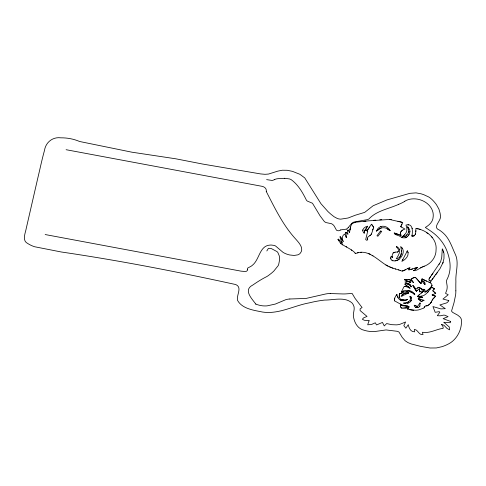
<?xml version="1.0" encoding="UTF-8"?>
<svg xmlns="http://www.w3.org/2000/svg" width="486" height="486" viewBox="0 0 486 486"><rect width="100%" height="100%" fill="white"/><g stroke="black" fill="none" stroke-linecap="round" stroke-linejoin="round"><path stroke-width="0.73" d="M390.738 257.768L390.787 258.807A8.541 6.938 4.2 0 0 390.951 259.305C396.795 265.593 408.483 252.119 400.634 246.554C401.958 250.819 402.165 258.291 396.23 258.831C398.635 255.35 402.426 248.966 396.552 246.681C397.597 248.188 399.79 250.576 397.578 252.119C393.988 251.359 391.139 253.722 392.5 257.392L392.026 257.051M395.932 295.865L394.772 297.863L394.547 300.852L401.084 304.443A16.627 13.505 4.2 0 0 403.301 305.238L409.157 306.459L400.537 305.542C399.686 307.626 402.019 308.525 403.714 308.039M401.928 290.914L401.46 291.977C405.743 289.431 412.468 289.644 414.795 294.71C410.992 290.099 405.354 291.248 400.731 293.38C398.623 292.779 399.437 295.84 399.334 297.122C399.869 301.034 404.881 299.996 407.584 299.491C402.979 302.359 397.36 300.184 396.928 294.473L396.084 295.658M399.285 295.458L399.334 297.122M394.583 299.977L394.547 300.852M367.531 230.048L367.276 230.419L371.498 224.192L373.06 226.373A21.214 17.229 4.2 0 1 373.436 226.944A7.867 6.391 4.2 0 1 373.57 227.169A5.899 4.793 4.2 0 1 373.746 227.509C372.215 230.243 372.373 235.175 368.54 236.463C366.426 237.034 368.752 242.386 365.685 239.598L367.726 231.099C363.467 228.857 366.839 228.857 367.538 226.215C364.19 226.816 360.8 230.34 364.202 233.292L364.287 232.515M362.769 229.884L362.787 230.522M401.114 225.881L400.731 226.676L404.984 229.058C402.062 229.769 399.188 232.253 401.017 235.437L394.182 232.928C393.769 234.811 399.17 235.352 400.61 236.725C404.644 239.956 409.838 236.032 409.874 231.476A7.873 6.397 4.2 0 0 409.321 229.076L407.62 226.859L408.538 229.629L408.489 232.114A8.098 6.573 4.2 0 1 407.79 233.796L405.166 236.348L402.177 236.804L404.467 234.914L406.004 232.879A10.935 8.882 4.2 0 0 406.8 230.698L406.897 228.365L405.986 225.036C413.264 222.886 412.723 231.579 411.952 236.129C416.18 236.749 415.919 231.275 415.864 228.511C426.216 229.641 437.272 238.602 436.063 249.768C436.173 257.501 430.687 264.153 423.494 266.516C420.548 267.16 415.876 271.765 413.471 270.605L413.732 270.416M425.092 291.108L424.533 289.553L422.042 289.255A2.23 1.81 4.2 0 1 421.629 289.061L418.713 287.25L415.828 289.225L414.619 287.584M394.596 299.163L394.687 298.222M409.85 231.968L409.874 231.476M415.779 231.646L415.834 230.71M412.007 235.133L411.952 236.129L412.511 236.141M247.581 269.694L247.538 268.181L250.879 266.364A10.874 8.833 4.2 0 0 252.41 265.241C259.603 259.621 259.433 245.582 270.137 245.072A15.315 12.436 4.2 0 1 271.376 245.053L274.086 245.406A6.652 5.401 4.2 0 1 275.544 245.977L282.931 252.264A15.485 12.575 4.2 0 0 284.942 253.37L286.485 254.014A20.266 16.457 4.2 0 0 289.875 254.998L294.182 255.46L297.918 254.828A6.798 5.522 4.2 0 0 300.087 253.443C304.686 248.34 298.526 242.301 295.184 238.492C282.743 224.745 274.687 207.808 266.261 191.484M425.086 291.108L424.934 292.122A21.736 17.654 4.2 0 1 425.566 291.782L429.424 288.793A50.228 40.788 4.2 0 0 430.711 287.445C435.383 282.281 425.147 281.576 422.395 278.988M364.439 231.136L364.792 230.212M364.245 232.903L364.543 230.139L365.253 230.358M400.555 232.308L400.519 233.134M350.412 226.944L350.327 227.606L351.518 224.289A5.838 4.739 4.2 0 1 352.563 223.347L355.497 222.248L367.914 220.899L389.523 219.459L402.742 222.46L400.731 226.676L401.254 226.962M350.285 227.94L349.574 232.32M350.242 228.274L350.017 229.969M350.06 229.623L350.108 229.283M421.131 282.396L420.967 283.508L421.405 280.531L421.684 280.853M420.955 283.617L415.828 277.822L414.765 277.549A4.034 3.281 4.2 0 0 414.23 277.567L410.998 279.268L413.3 282.384C411.162 279.893 407.675 278.757 404.498 279.717L405.367 280.07M399.377 294.461L399.541 293.356M400.5 305.773L400.428 306.678M408.489 232.114L408.592 231.518M401.272 253.619L400.865 255.326M425.007 291.764L424.934 292.122A21.269 17.271 4.2 0 1 425.56 291.782M415.597 233.195L415.293 234.367M390.738 257.768L391.151 256.42L392.427 257.343M411.199 300.47C411.247 299.309 411.727 296.047 409.947 296.691C412.371 300.591 407.019 303.349 403.459 303.136L408.125 303.094L409.892 302.201L411.199 300.47L410.858 301.126M432.06 285.695L432.157 285.373M443.025 262.562L443.961 258.57L444.028 254.154A21.19 17.21 4.2 0 0 443.651 252.198L442.296 248.796L441.738 257.416L440.614 261.82L429.454 278.241L428.913 279.699A1.464 1.191 4.2 0 0 429.193 280.337L430.906 281.254L439.915 268.801L443.025 262.562L442.618 263.643M450.558 321.805L450.261 322.734L443.748 322.267L449.246 326.969L449.574 329.83L447.029 328.445L444.18 325.498A5.729 4.653 4.2 0 0 442.995 324.879L441.434 324.441A25.126 20.406 4.2 0 0 441.962 325.11C443.08 326.009 444.228 329.49 441.725 328.548C435.529 329.702 429.338 333.524 422.413 332.266L423.014 334.544C418.762 335.504 418.154 329.532 414.333 329.435L414.594 331.841C410.646 332.041 408.848 327.941 408.301 324.66L405.853 328.196L403.836 325.602L405.616 321.981L399.869 324.332A17.217 13.979 4.2 0 1 396.357 324.867L391.588 324.666L386.68 323.567L384.274 325.93L382.446 322.425L376.559 324.94L375.295 322.789L371.936 324.308A5.862 4.757 4.2 0 1 371.213 324.49L367.702 324.806L368.789 321.386A6.081 4.939 4.2 0 1 368.929 321.21L369.081 321.015A10.042 8.159 4.2 0 0 369.317 320.705L364.196 320.238L362.362 319.229L363.656 317.826L367.039 316.435L360.102 310.56L360.102 308.853L362.076 307.529L355.096 298.422L352.137 293.453L345.285 293.921A47.756 38.783 4.2 0 1 342.399 293.933L330.213 293.55M403.714 308.039L408.963 307.711L407.341 309.023L411.63 310.007L415.767 310.232A16.184 13.146 4.2 0 0 418.804 309.849L423.853 308.088L425.068 306.18L428.002 305.603L430.614 302.997A14.92 12.12 4.2 0 0 431.088 302.42L432.133 300.251A8.997 7.308 4.2 0 1 432.819 299.163A37.653 30.582 4.2 0 1 433.33 298.611L435.693 296.102L434.083 295.579M431.513 301.612L431.428 301.824A4.617 3.748 4.2 0 1 431.276 302.134L431.222 302.231M419.898 305.998L419.977 302.972L417.462 306.502L414.169 305.196C414.108 308.118 418.889 308.385 419.898 305.998L419.533 306.581M372.61 229.902L373.078 228.936M402.074 290.573L403.896 286.843L404.984 286.454A3.845 3.123 4.2 0 1 405.567 286.424L410.33 288.234L404.583 284.128C407.08 282.439 409.589 285.482 411.423 286.855L409.747 284.371L404.96 281.989L406.946 281.4L410.743 282.251L404.498 279.717M429.041 279L429.29 278.502M401.952 224.113L401.685 224.678M424.102 307.425L424.485 306.757M407.019 251.499L407.353 250.861C409.977 255.053 405.561 259.749 401.843 261.383L407.353 250.861L407.711 251.414M402.542 260.053L402.888 259.384M376.705 230.747L376.425 231.263C380.252 226.701 385.86 226.537 390.106 230.704C387.354 225.061 379.001 224.38 376.705 230.747L376.996 230.249M371.219 234.501L371.498 234.033M409.06 234.367L408.434 235.364M400.549 256.055L399.146 257.75M419.71 303.41L419.977 302.972M424.582 284.182L424.946 284.608L424.8 282.7L421.593 279.316M421.666 279.195L421.945 278.764L422.62 279.098M266.826 250.964L268.229 248.638A1.744 1.415 4.2 0 1 268.855 248.303L271.346 248.577L276.977 251.59A6.105 4.957 4.2 0 1 277.822 252.465L279.207 255.679A21.827 17.727 4.2 0 1 279.547 257.756L279.578 258.078A16.858 13.687 4.2 0 1 279.517 260.241L278.733 264.25A14.051 11.409 4.2 0 1 278.18 265.654L273.855 271.03A58.77 47.725 4.2 0 1 271.261 273.351L268.4 275.544A26.912 21.858 4.2 0 1 266.437 276.759C261.675 279.134 257.191 282.02 252.811 285.039C242.891 290.014 251.942 298.665 255.885 304.212M448.857 300.615L448.056 301.727A7.09 5.759 4.2 0 1 446.579 302.924L439.903 304.941L445.31 308.659L440.911 308.914L432.953 306.563L435.177 312.316L439.295 311.641L439.812 312.267L437.315 315.7L440.201 315.809L443.584 315.128A5.243 4.259 4.2 0 1 444.897 315.25L448.068 316.647L443.147 318.646L450.662 321.495M340.322 229.963L343.365 229.459A8.408 6.828 4.2 0 0 344.738 229.386L345.309 229.301A5.012 4.07 4.2 0 0 345.704 229.228L346.166 229.119M368.546 228.548L367.781 229.678M369.317 227.405L369.579 227.023M368.801 228.171L369.062 227.794M396.928 294.473L396.576 294.978M432.923 273.278L431.69 275.052M431.677 287.335C428.518 290.926 425.444 296.697 419.509 296.466L420.275 296.739M439.04 264.378L439.654 263.491M429.824 277.706L430.45 276.82M429.855 289.395L430.377 288.666M431.902 286.011L430.711 287.445A51.37 41.717 4.2 0 1 429.424 288.793L429.156 289.061M431.969 279.79L432.485 279.073M432.74 278.721L432.99 278.369M431.155 302.328L431.088 302.42A13.924 11.312 4.2 0 1 430.614 302.997L430.359 303.276M434.004 276.977L434.763 275.951M437.193 272.725L435.748 274.651M400.822 231.609L402.766 230.097M427.741 292.299L428.3 291.594M398.222 251.475L397.578 252.119M348.426 227.393L349.489 226.069A19.987 16.232 4.2 0 0 349.847 225.571L352.271 222.922A10.34 8.396 4.2 0 1 354.051 222.011L367.538 219.599A6.737 5.474 4.2 0 0 368.898 218.967C376.577 210.711 388.49 208.937 398.386 204.478M433.955 289.334L434.533 288.69L431.489 287.25M433.5 298.428L434.739 297.104M435.499 296.308L432.03 294.911L432.807 294.565M428.616 305.062L429.296 304.364M407.76 236.208L407.055 236.895M422.692 291.916L419.12 294.88A18.353 14.902 4.2 0 0 418.537 295.458L417.51 296.515L419.151 297.14A19.634 15.947 4.2 0 0 419.704 297.341L422.541 297.554L422.158 297.566A19.397 15.752 4.2 0 0 421.672 297.59M418.422 295.573L417.51 296.515L419.151 297.14A22.702 18.438 4.2 0 0 419.704 297.341M406.503 235.321L406.995 234.829M408.586 269.554C413.483 264.627 404.887 270.647 402.335 271.006M409.018 269.135L409.34 268.825M402.201 294.625L401.126 296.393L408.732 292.87L405.306 293.131L402.201 294.625L404.686 293.307A8.62 6.998 4.2 0 1 406.618 292.894L408.732 292.87L408.24 293.101M428.348 289.844L427.528 290.622A3.165 2.57 4.2 0 1 427.182 290.901L426.775 291.15A11.798 9.58 4.2 0 1 426.295 291.406M403.793 235.564L404.467 234.914M419.248 294.771L419.12 294.88A18.304 14.866 4.2 0 0 418.531 295.458M412.906 285.659L416.277 291.278L417.207 290.513M416.277 291.278L419.388 288.727L419.892 291.928L423.288 290.446L423.804 291.005L422.966 291.685M423.525 291.236L422.134 292.372M421.295 293.052L421.854 292.596M419.181 288.891L419.57 289.887M407.341 309.023L408.058 308.44M417.201 288.04L417.559 287.767M379.116 229.295L379.53 228.985M377.835 230.279L378.272 229.945M411.782 278.697L410.998 279.268M414.564 235.51L413.884 235.923M366.887 227.679L366.244 228.141M413.598 270.757L416.059 268.728M415.542 269.104L417.589 267.579M402.177 236.804L403.028 236.19M379.93 228.687L380.708 228.159M369.858 235.728L370.411 235.352M346.117 232.49L345.625 232.581L346.664 237.429L346.318 237.49L344.787 234.033C341.719 235.406 342.095 239.051 343.238 241.597C337.77 231.36 340.455 239.124 342.393 243.213L338.463 239.094L338.742 239.319M406.308 237.417L406.691 237.18M338.195 239.258C340.139 245.965 350.935 247.599 355.576 253.54C367.386 248.474 376.85 259.269 385.908 264.973C390.75 268.029 396.424 269.001 401.667 270.994A2.321 1.883 4.2 0 0 402.548 270.975L402.76 270.933M405.312 236.257L404.316 236.658M338.11 239.312L337.8 239.501L338.967 240.363M399.146 259.311L397.026 260.375M412.669 278.077L413.124 277.834M404.741 201.228C414.637 195.263 430.481 200.961 432.996 212.595A22.143 17.982 4.2 0 1 433.19 216.598C433.129 221.646 429.326 225.103 425.329 227.448C429.557 230.243 433.901 232.94 437.455 236.609A50.447 40.964 4.2 0 1 446.464 249.737C449.605 257.428 451.385 266.128 449.046 274.286A41.061 33.346 4.2 0 1 446.968 279.529L446.877 279.711A7.241 5.881 4.2 0 0 446.446 281.485L447.156 286.054A20.461 16.615 4.2 0 1 446.798 290.051L445.553 293.38L448.201 294.741L442.971 299.06L448.633 300.53M393.107 252.811L393.836 252.501M381.091 227.928L381.474 227.734M425.76 291.679L426.125 291.497M408.076 302.043L408.714 301.721M407.602 268.655L408.349 268.284M405.731 269.578L403.635 270.617M420.554 267.944L422.018 267.227M422.753 266.869L424.229 266.164M402.87 292.724L401.163 293.374M407.256 293.556L407.748 293.325M402.013 295.986L402.463 295.774M401.46 291.977L403.86 290.993M435.547 293.35L432.722 290.701L434.533 288.69L433.725 288.307M435.778 293.252L432.236 294.978M380.489 226.622L380.945 226.427M403.41 270.714L402.973 270.872M412.936 285.647L413.957 286.679M412.978 285.634L414.285 287.129M413.282 277.767L413.726 277.634M406.879 299.74L406.168 299.996M419.303 298.951L424.242 300.354L421.149 301.417L418.197 298.635L420.791 299.37M422.121 301.083L422.51 300.949M421.538 301.284L420.615 300.913M353.899 222.661L354.403 222.497M417.535 267.513L414.771 268.26M411.028 269.481L412.632 268.958M408.762 270.016L417.45 267.397M405.124 237.867L405.524 237.763M404.723 300.445L403.635 300.694M407.614 303.228L408.125 303.094M357.483 252.884L358.455 252.647M422.061 296.035L419.509 296.466M425.943 305.779L427.68 305.688M394.128 252.428L394.438 252.362M354.938 222.357L355.497 222.248M348.954 231.202L348.353 230.121L347.52 230.23L347.933 234.471L346.336 232.448M346.5 232.417L345.625 232.581L345.753 233.189M404.619 286.509L404.984 286.454M274.742 179.541L273.241 180.136A4.198 3.408 4.2 0 1 272.093 180.446L266.626 179.632M406.418 291.448L407.165 291.327M395.829 260.666L395.112 260.769M413.015 236.117L413.471 236.044M409.807 296.715L410.646 296.588M417.711 307.529L418.088 307.468M410.858 296.557L411.174 298.167M347.52 230.224L348.359 230.121L349.677 232.502M394.766 252.313L395.106 252.27M363.965 221.324L365.94 221.112M373.837 220.316L375.818 220.14M422.607 289.34L422.127 289.279M407.311 307.82L406.102 307.905M406.023 279.45L406.727 279.401M379.773 219.824L381.753 219.696M405.701 307.93L404.504 308.002M408.544 307.735L408.963 307.711M360.43 252.349L361.426 252.289M284.753 178.295L278.186 178.666A15.121 12.284 4.2 0 0 277.33 178.763L276.923 178.824A6.986 5.674 4.2 0 0 274.626 179.553M405.761 283.599L407.584 284.006M289.844 298.999L306.04 298.44L324.794 294.17A19.944 16.196 4.2 0 1 330.207 293.52M404.048 299.965L400.44 299.261M284.723 178.289L289.383 178.915A9.52 7.733 4.2 0 1 291.211 179.674C298.155 184.68 302.663 192.553 306.387 200.117A3.609 2.928 4.2 0 0 307.346 201.089L312.486 203.245L320.001 215.729L324.417 221.628L325.851 222.533L331.44 223.694A7.284 5.911 4.2 0 1 334.307 226.221L336.427 230.097A2.448 1.993 4.2 0 0 337.102 230.498L338.001 230.716A3.609 2.928 4.2 0 0 338.942 230.722L339.495 230.613A1.586 1.288 4.2 0 0 340.261 230.06M408.009 224.89L408.586 224.909M400.579 293.38L400.13 293.362M423.428 289.279L424.065 289.352M402.189 300.798L400.604 300.512M413.714 310.22L409.51 309.606M404.729 303.337L405.342 303.392M406.946 281.4L407.56 281.473M405.755 286.43L406.26 286.503M389.523 219.459L391.358 219.672M408.07 290.355L408.993 290.446M400.537 305.536L401.63 305.658M407.019 306.235L407.554 306.289M401.758 308.021L402.116 308.057M416.593 307.541L415.652 307.359M417.116 228.693L418.349 228.851M392.901 260.824L391.874 260.599M416.174 228.56L416.49 228.608M408.015 279.45L408.611 279.547M406.837 306.046L407.936 306.247M66.096 149.706L262.13 186.338A5.267 4.277 4.2 0 1 266.261 191.472M45.162 234.544L241.105 271.158L244.701 271.455A10.911 8.863 4.2 0 0 245.564 271.474L245.843 271.449A1.106 0.899 4.2 0 0 246.189 271.352L246.323 271.285A3.013 2.448 4.2 0 0 247.684 269.718M415.409 277.627L414.765 277.549A3.852 3.129 4.2 0 0 414.23 277.567M404.929 305.658L405.84 305.852M428.871 282.22L429.557 282.378M395.233 268.952L395.701 269.062M401.77 222.236L397.919 221.227M420.536 297.59L420.451 297.572A11.585 9.41 4.2 0 1 419.886 297.402M408.835 281.752L410.743 282.251L408.538 281.358M418.968 287.262L419.801 287.627M419.521 229.07L420.59 229.428M418.932 298.847L418.197 298.635L419.88 300.226M417.237 306.478L416.684 306.283M365.472 230.419L365.891 230.546M365.029 230.285L367.726 231.099M409.759 288.089L409.224 287.906M433.226 295.3L432.832 295.166M409.176 279.681L409.71 279.857M398.441 269.766L398.878 269.912M430.912 281.254L429.399 280.531M419.789 296.563L422.024 297.365M422.541 297.554L420.275 296.739M401.454 307.948L400.98 307.741M395.804 233.523L396.625 233.827M397.038 233.979L399.188 234.762M394.589 233.08L394.99 233.225M400.087 235.09L400.549 235.26M401.77 237.217L402.359 237.447M406.199 280.404L406.606 280.568M368.412 253.467L370.344 254.312M392.439 268.035L392.998 268.26M407.778 281.048L408.161 281.2M409.947 291.636L410.652 291.928M391.88 267.804L391.321 267.567A64.109 52.063 4.2 0 1 389.651 266.844M346.141 246.657L346.791 246.943M416.21 306.089L415.7 305.858M408.969 287.803L408.483 287.578M400.677 270.708L400.112 270.441M414.904 305.506L415.433 305.743M400.336 304.102L401.084 304.443M432.965 287.949L432.601 287.773M431.86 287.426L432.412 287.688M395.513 234.258L396.072 234.538M423.974 279.772L423.294 279.432M424.424 279.997L426.641 281.169M388.016 266.079L386.947 265.538M410.22 280.076L410.706 280.325M430.383 282.682L430.748 282.87M390.106 230.704L389.098 230.157M424.321 289.437L424.958 290.063M366.505 230.097L365.606 229.526M397.068 246.961L396.552 246.681L396.795 247.046M408.526 283.624L409.4 284.128M385.908 264.973L386.425 265.259M411.381 292.305L412.146 292.766M388.132 229.58L388.612 229.866M387.202 229.003L387.664 229.289M408.027 284.243L408.495 284.535M372.167 255.332L373.023 255.861M342.004 244.616L342.527 244.944M426.593 232.691L427.941 233.614M411.174 280.604L411.624 280.914M407.45 286.175L408.173 286.685M408.532 286.947L409.248 287.463M405.3 284.638L406.375 285.404M391.151 256.414L391.497 256.669M421.417 288.915L421.483 288.963A2.035 1.652 4.2 0 0 421.629 289.061A2.187 1.774 4.2 0 0 422.042 289.255M412.966 293.325L413.841 293.969M420.129 287.858L421.356 288.866M355.023 253.103L355.576 253.54M409.747 284.371L410.299 284.869M433.986 291.752L434.551 292.226M435.559 293.07L434.745 292.39M432.905 290.853L433.439 291.296M351.323 249.925L351.846 250.369M341.057 243.887L340.261 243.024M423.719 281.467L424.084 281.837M423.513 290.695L423.804 291.005M416.174 278.192L416.52 278.563A72.268 58.691 4.2 0 1 417.529 279.681M431.489 236.646L432.485 237.757M389.274 229.799L389.687 230.255M408.44 227.709L407.62 226.859L407.936 227.582M424.393 283.97L424.005 283.52M421.405 280.531L422.462 281.746M421.951 281.163L424.946 284.602L424.8 282.7M417.851 280.058L418.495 280.805M420.937 283.715L419.74 282.287M418.81 281.175L419.43 281.916M411.867 280.446L412.152 280.835M413.009 281.995L413.294 282.384M414.121 286.904L415.828 289.225M372.385 225.419L371.82 224.641M372.507 225.595L372.956 226.227A23.705 19.252 4.2 0 1 373.436 226.944A8.384 6.804 4.2 0 1 373.57 227.169M401.479 247.386L402.135 248.31M413.908 293.319L414.795 294.71M347.192 233.408L346.846 232.909M414.631 288.538L414.844 288.891M413.556 286.746L413.774 287.111M415.676 290.276L415.876 290.616M340.947 237.715L341.324 238.359M341.707 239.009L341.901 239.331M340.565 237.071L340.753 237.393M342.089 239.653L342.284 239.981M442.649 249.494L442.959 250.181M411.077 286.066L411.247 286.442M345.935 236.615L346.22 237.271M399.431 249.166L399.595 249.537M398.119 297.608L397.773 296.6M443.457 251.529L443.645 252.198M400.835 234.762L401.017 235.437M390.787 258.807L390.677 258.26M407.973 252.009L408.131 252.647M367.538 226.215L367.623 226.561M410.36 297.979L410.494 298.562M346.403 236.22L346.536 236.822M408.398 228.961L408.538 229.629M420.098 303.385L420.177 303.793M367.349 238.207L367.732 239.349M419.728 290.883L419.892 291.934M412.152 228.165L412.213 228.657M401.302 250.448L401.369 251.584M432.145 300.251A8.918 7.241 4.2 0 1 432.819 299.163A38.181 31.007 4.2 0 1 433.33 298.611M255.739 304.023A20.485 16.633 4.2 0 0 262.683 305.828A21.56 17.508 4.2 0 0 267.148 305.852L275.295 304.078L285.786 299.68A14.859 12.065 4.2 0 1 289.844 299.005M351.518 224.289A5.844 4.751 4.2 0 1 352.563 223.347M348.268 227.327A6.227 5.054 4.2 0 1 346.269 229.24M404.832 201.307A38.85 31.547 4.2 0 1 398.374 204.454M455.85 290.841L455.813 292.608A44.208 35.903 4.2 0 1 455.595 295.038L454.015 302.705L451.53 311.107L452.545 312.322L457.757 315.189L459.878 316.921A8.499 6.901 4.2 0 1 461.305 319.253C462.532 329.15 456.828 340.194 447.588 344.398A36.991 30.041 4.2 0 1 441.835 346.718L436.355 347.958L430.049 348.006L420.53 346.336L411.387 343.997L407.954 342.612L405.184 340.795L402.208 337.381L398.957 332.017L397.42 331.324L386.054 329.927L375.344 331.458A23.024 18.699 4.2 0 1 372.118 331.573A22.417 18.207 4.2 0 1 369.463 331.379L367.55 331.088A26.639 21.633 4.2 0 1 364.427 330.328C357.526 328.961 354.008 322.072 353.334 315.621C353.201 312.006 355.436 308.197 353.261 304.771A12.004 9.75 4.2 0 0 351.864 302.808C344.489 296.533 333.536 300.148 324.727 300.069A84.424 68.562 4.2 0 0 320.888 300.561A101.787 82.663 4.2 0 0 309.345 302.857C293.72 305.633 278.915 314.46 262.695 312.067C253.978 310.287 242.253 308.914 237.569 300.421C236.129 295.306 242.629 287.402 235.771 284.553C178.034 271.929 119.896 260.575 61.376 252.003L34.64 246.748A25.649 20.831 4.2 0 1 27.988 243.65C21.609 240.764 25.46 233.043 26.311 228.122L37.726 178.405C39.974 169.104 41.881 159.712 44.481 150.496C45.611 142.434 52.622 136.681 60.908 137.83A38.358 31.147 4.2 0 1 79.595 141.493L131.931 152.197L175.756 158.794L202.68 164.055L260.593 173.921L264.979 174.31L268.497 174.061L277.773 171.139L282.275 170.234L287.244 170.282L292.499 171.37L299.88 174.298L304.752 177.906L320.924 203.652L327.892 211.495A97.4 79.096 4.2 0 0 331.033 214.326L334.082 216.738L337.235 218.445A8.863 7.199 4.2 0 0 340.771 219.143L348.116 218.001L355.309 215.219L364.719 212.364L373.139 205.742L386.99 199.916L409.862 193.331L416.04 192.869L421.076 193.817A35.253 28.625 4.2 0 1 423.92 194.752L428.713 196.976A16.166 13.128 4.2 0 1 430.42 198.154L431.866 199.412A44.827 36.407 4.2 0 1 433.263 200.815L433.737 201.326A38.43 31.207 4.2 0 1 436.537 204.825L438.913 209.114L440.037 212.977A37.835 30.727 4.2 0 1 440.34 214.952C442.327 220.687 431.416 226.95 439.447 230.121A32.276 26.214 4.2 0 1 441.549 231.64A37.1 30.132 4.2 0 1 443.584 233.371C449.714 239.009 452.041 247.435 455.522 254.743C459.179 263.272 455.321 272.658 455.892 281.558A204.296 165.908 4.2 0 0 455.819 286.345L455.85 290.841M380.356 231.166L376.972 235.771L377.883 236.245L381.717 231.409L380.581 230.856L380.356 231.166"/></g></svg>
